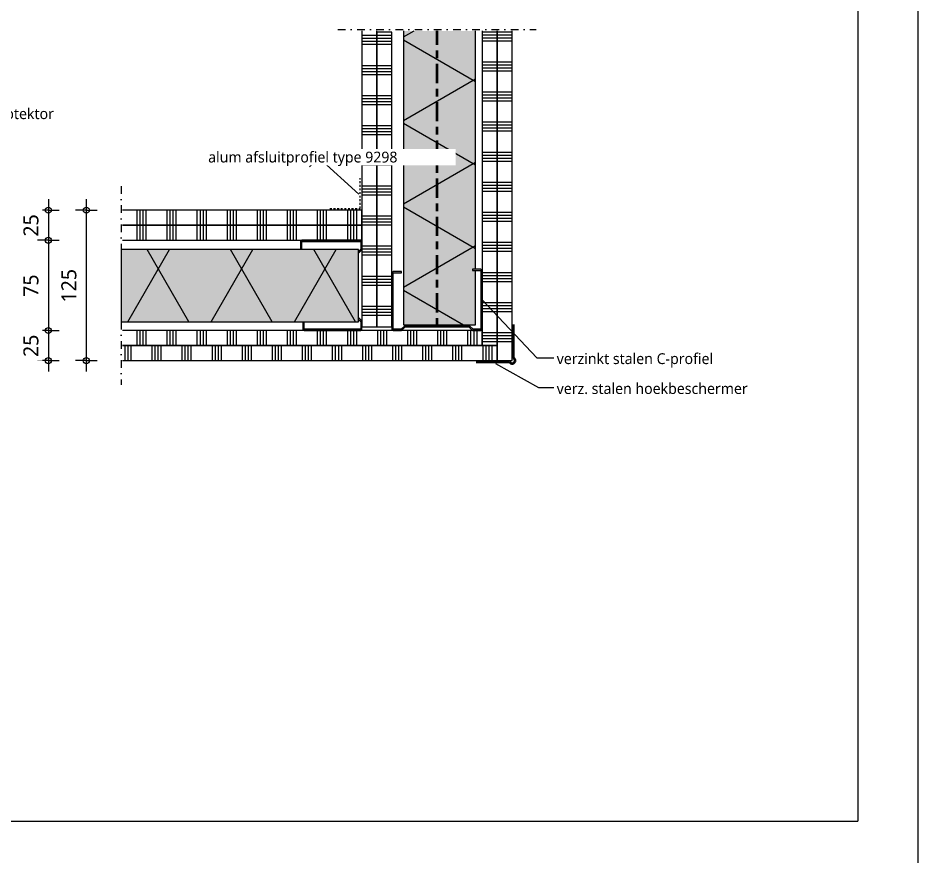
# Model space of a CAD drawing. Header units: millimetres. Extents: x -617 to 12931, y -7813 to -1363.
# Drawn here: x 2863 to 3611, y -2827 to -2131 of the extents above; entities that cross this region are included whole.
import ezdxf

# ---------------------------------------------------------------- set-up
doc = ezdxf.new("R2010")
doc.units = ezdxf.units.MM
for name, pattern in [('Center', [31.75, 6.35, -4.7625, 15.875, -4.7625]), ('Dash dot', [15.875, 6.35, -4.7625, 0, -4.7625]), ('Streep 1_5', [3, 1.5, -1.5])]:
    doc.linetypes.add(name, pattern=pattern)
for name, color, linetype, lineweight in [('A-ANNO-DIMS', 211, 'Continuous', 13), ('A-ANNO-DIMS-5', 211, 'Continuous', 13), ('A-ANNO-IDEN', 131, 'Continuous', 18), ('A-DETL', 90, 'Continuous', 13), ('A-DETL-CNTR', 5, 'Center', 35), ('A-DETL-GENF', 92, 'Continuous', 18)]:
    doc.layers.add(name, color=color, linetype=linetype, lineweight=lineweight)
doc.styles.add('Segoe UI_2', font='segoeui.ttf', dxfattribs={"height": 9})
doc.styles.add('Segoe UI_3', font='segoeui.ttf', dxfattribs={"height": 12.5})
doc.dimstyles.new('2_5_mm', dxfattribs={"dimscale": 304.8, "dimtxt": 13.092049, "dimasz": 0.016404, "dimexe": 0.029528, "dimexo": 0.0625, "dimgap": 0.014764, "dimtad": 1, "dimdec": 0, "dimzin": 0, "dimdsep": 46, "dimtxsty": 'Segoe UI_3', "dimblk1": 'DOTBLANK', "dimblk2": 'DOTBLANK', "dimsah": 1, "dimcen": 0.09, "dimdle": 0.029528, "dimazin": 0, "dimtfac": 1, "dimtdec": 4, "dimtix": 1, "dimtmove": 0, "dimatfit": 3, "dimfxl": 0.029528, "dimfxlon": 1, "dimtvp": 1, "dimtfill": 1, "dimtolj": 1, "dimtzin": 0, "dimarcsym": 2})

# ---------------------------------------------------------------- blocks, each defined once
blk = doc.blocks.new('42 isolatie - Type 1-3760019-22_1 Principedetails metalstud')
at = {"layer": 'A-DETL-GENF'}
blk.add_hatch(color=256, dxfattribs=at).paths.add_polyline_path([(245.28, 60.8), (200.03, 60.8), (200.03, 58.24), (199.03, 58.24), (199.03, 60.8), (1.03, 60.8), (1.03, 0.8), (245.28, 0.8)])
at = {"layer": 'A-DETL-GENF', "lineweight": 13}
h = blk.add_hatch(dxfattribs=at)
h.set_pattern_fill('FP_1', color=256, style=0, pattern_type=2)
h.set_pattern_definition([(60, (0, 60.8), (-51.962, 30), []), (120, (0, 60.8), (-51.962, -30), [])])
h.paths.add_polyline_path([(245.28, 60.8), (200.03, 60.8), (200.03, 58.24), (199.03, 58.24), (199.03, 60.8), (1.03, 60.8), (1.03, 0.8), (245.28, 0.8)])
at = {"layer": 'A-DETL-GENF'}
for p, q in [((199.03, 60.8), (1.03, 60.8)), ((199.03, 60.8), (1.03, 60.8)), ((245.28, 60.8), (200.03, 60.8)), ((245.28, 60.8), (200.03, 60.8)), ((245.28, 0.8), (245.28, 60.8)), ((245.28, 0.8), (245.28, 60.8)), ((1.03, 0.8), (245.28, 0.8)), ((1.03, 0.8), (245.28, 0.8))]:
    blk.add_line(p, q, dxfattribs=at)
blk = doc.blocks.new('40  gipsplaat - D12_5-V25-22_1 Principedetails metalstud')
at = {"layer": 'A-DETL-GENF', "lineweight": 13}
h = blk.add_hatch(dxfattribs=at)
h.set_pattern_fill('FP_49', color=256, style=0, pattern_type=2)
h.set_pattern_definition([(90, (-2150.394, -3248.4), (-25, 1e-15), []), (90, (-2152.894, -3248.4), (-25, 1e-15), []), (90, (-2155.394, -3248.4), (-25, 1e-15), []), (90, (-2157.894, -3248.4), (-25, 1e-15), [])])
h.paths.add_polyline_path([(262.5, 0), (262.5, 12.5), (1, 12.5), (1, 0), (250, 0)])
at = {"layer": 'A-DETL-GENF'}
for p, q in [((262.5, 12.5), (1, 12.5)), ((262.5, 0), (262.5, 12.5)), ((262.5, 0), (262.5, 12.5)), ((1, 0), (200, 0)), ((1, 0), (200, 0)), ((200, 0), (210, 0)), ((210, 0), (249, 0)), ((249, 0), (250, 0)), ((249, 0), (250, 0)), ((250, 0), (262.5, 0))]:
    blk.add_line(p, q, dxfattribs=at)
blk = doc.blocks.new('40  gipsplaat - D12_5-V26-22_1 Principedetails metalstud')
at = {"layer": 'A-DETL-GENF', "lineweight": 13}
h = blk.add_hatch(dxfattribs=at)
h.set_pattern_fill('FP_50', color=256, style=0, pattern_type=2)
h.set_pattern_definition([(90, (-2150.394, -3260.9), (-25, 1e-15), []), (90, (-2152.894, -3260.9), (-25, 1e-15), []), (90, (-2155.394, -3260.9), (-25, 1e-15), []), (90, (-2157.894, -3260.9), (-25, 1e-15), [])])
h.paths.add_polyline_path([(275, 0), (275, 12.5), (1, 12.5), (1, 0), (262.5, 0)])
at = {"layer": 'A-DETL-GENF'}
for p, q in [((275, 12.5), (1, 12.5)), ((275, 12.5), (1, 12.5)), ((275, 0), (275, 12.5)), ((275, 0), (275, 12.5)), ((1, 0), (262.5, 0)), ((1, 0), (262.5, 0)), ((262.5, 0), (275, 0))]:
    blk.add_line(p, q, dxfattribs=at)
blk = doc.blocks.new('40  gipsplaat - D12_5-V27-22_1 Principedetails metalstud')
at = {"layer": 'A-DETL-GENF', "lineweight": 13}
h = blk.add_hatch(dxfattribs=at)
h.set_pattern_fill('FP_51', color=256, style=0, pattern_type=2)
h.set_pattern_definition([(270, (3238.4, -2390.394), (25, 1e-15), []), (270, (3235.9, -2390.394), (25, 1e-15), []), (270, (3233.4, -2390.394), (25, 1e-15), []), (270, (3230.9, -2390.394), (25, 1e-15), [])])
h.paths.add_polyline_path([(299, 12.5), (0, 12.5), (0, 0), (299, 0)])
at = {"layer": 'A-DETL-GENF'}
for p, q in [((299, 12.5), (0, 12.5)), ((0, 12.5), (0, 0)), ((0, 12.5), (0, 0)), ((0, 0), (1, 0)), ((0, 0), (1, 0)), ((1, 0), (8, 0)), ((8, 0), (67, 0)), ((8, 0), (67, 0)), ((67, 0), (74, 0)), ((74, 0), (101, 0)), ((74, 0), (101, 0)), ((101, 0), (140, 0)), ((140, 0), (148, 0)), ((148, 0), (299, 0)), ((148, 0), (299, 0))]:
    blk.add_line(p, q, dxfattribs=at)
blk = doc.blocks.new('40  gipsplaat - D12_5-V28-22_1 Principedetails metalstud')
at = {"layer": 'A-DETL-GENF', "lineweight": 13}
h = blk.add_hatch(dxfattribs=at)
h.set_pattern_fill('FP_52', color=256, style=0, pattern_type=2)
h.set_pattern_definition([(270, (3250.9, -2402.894), (25, 1e-15), []), (270, (3248.4, -2402.894), (25, 1e-15), []), (270, (3245.9, -2402.894), (25, 1e-15), []), (270, (3243.4, -2402.894), (25, 1e-15), [])])
h.paths.add_polyline_path([(311.5, 12.5), (0, 12.5), (0, 0), (311.5, 0)])
at = {"layer": 'A-DETL-GENF'}
for p, q in [((311.5, 12.5), (0, 12.5)), ((0, 12.5), (0, 0)), ((311.5, 12.5), (0, 12.5)), ((0, 12.5), (0, 0)), ((0, 0), (311.5, 0)), ((0, 0), (311.5, 0))]:
    blk.add_line(p, q, dxfattribs=at)
blk = doc.blocks.new('40  gipsplaat - D12_5-2957421-22_1 Principedetails metalstud')
at = {"layer": 'A-DETL-GENF', "lineweight": 13}
h = blk.add_hatch(dxfattribs=at)
h.set_pattern_fill('FP_53', color=256, style=0, pattern_type=2)
h.set_pattern_definition([(270, (2397.394, 3173.4), (25, 1e-15), []), (270, (2399.894, 3173.4), (25, 1e-15), []), (270, (2402.394, 3173.4), (25, 1e-15), []), (270, (2404.894, 3173.4), (25, 1e-15), [])])
h.paths.add_polyline_path([(0, 12.5), (0, 0), (245, 0), (245, 12.5), (16.63, 12.5)])
at = {"layer": 'A-DETL-GENF'}
for p, q in [((245, 12.5), (0, 12.5)), ((0, 12.5), (0, 0)), ((0, 12.5), (0, 0)), ((245, 0), (245, 12.5)), ((245, 0), (245, 12.5)), ((0, 0), (37, 0)), ((37, 0), (45, 0)), ((45, 0), (245, 0)), ((45, 0), (245, 0))]:
    blk.add_line(p, q, dxfattribs=at)
blk = doc.blocks.new('40  gipsplaat - D12_5-V29-22_1 Principedetails metalstud')
at = {"layer": 'A-DETL-GENF', "lineweight": 13}
h = blk.add_hatch(dxfattribs=at)
h.set_pattern_fill('FP_54', color=256, style=0, pattern_type=2)
h.set_pattern_definition([(270, (2397.394, 3160.9), (25, 1e-15), []), (270, (2399.894, 3160.9), (25, 1e-15), []), (270, (2402.394, 3160.9), (25, 1e-15), []), (270, (2404.894, 3160.9), (25, 1e-15), [])])
h.paths.add_polyline_path([(0, 12.5), (0, 0), (246, 0), (246, 12.5), (4.59, 12.5)])
at = {"layer": 'A-DETL-GENF'}
for p, q in [((5, 12.5), (0, 12.5)), ((0, 12.5), (0, 0)), ((0, 12.5), (0, 0)), ((64, 12.5), (5, 12.5)), ((64, 12.5), (5, 12.5)), ((71, 12.5), (64, 12.5)), ((72, 12.5), (71, 12.5)), ((72, 12.5), (71, 12.5)), ((97, 12.5), (72, 12.5)), ((246, 12.5), (97, 12.5)), ((246, 12.5), (97, 12.5)), ((0, 0), (246, 0)), ((0, 0), (246, 0))]:
    blk.add_line(p, q, dxfattribs=at)
blk = doc.blocks.new('40  gipsplaat - D12_5-V30-22_1 Principedetails metalstud')
at = {"layer": 'A-DETL-GENF', "lineweight": 13}
h = blk.add_hatch(dxfattribs=at)
h.set_pattern_fill('FP_55', color=256, style=0, pattern_type=2)
h.set_pattern_definition([(270, (3138.4, -2302.894), (25, 1e-15), []), (270, (3135.9, -2302.894), (25, 1e-15), []), (270, (3133.4, -2302.894), (25, 1e-15), []), (270, (3130.9, -2302.894), (25, 1e-15), [])])
h.paths.add_polyline_path([(199, 12.5), (0, 12.5), (0, 0), (199, 0)])
at = {"layer": 'A-DETL-GENF'}
for p, q in [((1, 12.5), (0, 12.5)), ((0, 12.5), (0, 0)), ((1, 12.5), (0, 12.5)), ((0, 12.5), (0, 0)), ((40, 12.5), (1, 12.5)), ((50, 12.5), (40, 12.5)), ((199, 12.5), (50, 12.5)), ((199, 12.5), (50, 12.5)), ((0, 0), (199, 0))]:
    blk.add_line(p, q, dxfattribs=at)
blk = doc.blocks.new('40  gipsplaat - D12_5-V31-22_1 Principedetails metalstud')
at = {"layer": 'A-DETL-GENF', "lineweight": 13}
h = blk.add_hatch(dxfattribs=at)
h.set_pattern_fill('FP_56', color=256, style=0, pattern_type=2)
h.set_pattern_definition([(270, (3138.4, -2290.394), (25, 1e-15), []), (270, (3135.9, -2290.394), (25, 1e-15), []), (270, (3133.4, -2290.394), (25, 1e-15), []), (270, (3130.9, -2290.394), (25, 1e-15), [])])
h.paths.add_polyline_path([(199, 12.5), (0, 12.5), (0, 0), (199, 0)])
at = {"layer": 'A-DETL-GENF'}
for p, q in [((199, 12.5), (0, 12.5)), ((0, 12.5), (0, 0)), ((199, 12.5), (0, 12.5)), ((0, 12.5), (0, 0)), ((0, 0), (199, 0)), ((0, 0), (199, 0))]:
    blk.add_line(p, q, dxfattribs=at)
blk = doc.blocks.new('22 metalstud profiel - 75 mm vert-4394541-22_1 Principedetails metalstud')
at = {"layer": 'A-DETL-GENF'}
blk.add_hatch(color=256, dxfattribs=at).paths.add_polyline_path([(29.5, 0), (26.5, -3), (-26.5, -3), (-29.5, 0), (-36.5, 0), (-37.5, -1), (-37.5, -50), (-36.5, -51), (-29.5, -51), (-29.5, -50), (-36.5, -50), (-36.5, -1), (-29.91, -1), (-26.91, -4), (26.91, -4), (29.91, -1), (36.5, -1), (36.5, -48), (29.5, -48), (29.5, -49), (36.5, -49), (37.5, -48), (37.5, -1), (36.5, 0)])
for p, q in [((-36.5, 0), (-37.5, -1)), ((-29.5, 0), (-36.5, 0)), ((-26.5, -3), (-29.5, 0)), ((29.5, 0), (26.5, -3)), ((36.5, 0), (29.5, 0)), ((37.5, -1), (36.5, 0)), ((-37.5, -1), (-37.5, -50)), ((-36.5, -50), (-36.5, -1)), ((-36.5, -1), (-29.91, -1)), ((-29.91, -1), (-26.91, -4)), ((-26.91, -4), (26.91, -4)), ((26.5, -3), (-26.5, -3)), ((26.91, -4), (29.91, -1)), ((29.91, -1), (36.5, -1)), ((36.5, -1), (36.5, -48)), ((37.5, -48), (37.5, -1)), ((-37.5, -50), (-36.5, -51)), ((-29.5, -50), (-36.5, -50)), ((-36.5, -51), (-29.5, -51)), ((-29.5, -51), (-29.5, -50)), ((36.5, -48), (29.5, -48)), ((29.5, -48), (29.5, -49)), ((29.5, -49), (36.5, -49)), ((36.5, -49), (37.5, -48))]:
    blk.add_line(p, q, dxfattribs=at)
blk = doc.blocks.new('22 metalstud profiel - 75 mm vert-V32-22_1 Principedetails metalstud')
at = {"layer": 'A-DETL-GENF'}
h = blk.add_hatch(color=256, dxfattribs=at)
h.paths.add_polyline_path([(37.5, -48), (37.5, -1), (36.5, 0), (29.5, 0), (26.81, -2.69), (28.22, -2.69), (29.91, -1), (36.5, -1), (36.5, -48), (30.25, -48), (30.25, -49), (36.5, -49)])
h.paths.add_polyline_path([(-26.81, -2.69), (-29.5, 0), (-36.5, 0), (-37.5, -1), (-37.5, -50), (-36.5, -51), (-29.75, -50.96), (-29.75, -50), (-36.5, -50), (-36.5, -1), (-29.91, -1), (-28.22, -2.69), (-27.03, -2.69)])
for p, q in [((-36.5, 0), (-37.5, -1)), ((-29.5, 0), (-36.5, 0)), ((-26.81, -2.69), (-29.5, 0)), ((29.5, 0), (26.81, -2.69)), ((36.5, 0), (29.5, 0)), ((37.5, -1), (36.5, 0)), ((-37.5, -1), (-37.5, -50)), ((-36.5, -50), (-36.5, -1)), ((-36.5, -1), (-29.91, -1)), ((-29.91, -1), (-28.22, -2.69)), ((28.22, -2.69), (29.91, -1)), ((29.91, -1), (36.5, -1)), ((36.5, -1), (36.5, -48)), ((37.5, -48), (37.5, -1)), ((-37.5, -50), (-36.5, -51)), ((-29.75, -50), (-36.5, -50)), ((-36.5, -51), (-29.75, -51)), ((36.5, -48), (30.25, -48)), ((30.25, -49), (36.5, -49)), ((36.5, -49), (37.5, -48))]:
    blk.add_line(p, q, dxfattribs=at)
blk = doc.blocks.new('00 afbreeklijn 1 s l - Type 1-V18-22_1 Principedetails metalstud')
at = {"layer": 'A-DETL-GENF', "linetype": 'Dash dot'}
blk.add_line((145, 0), (-20, 0), dxfattribs=at)
blk = doc.blocks.new('00 afbreeklijn 1 s l - Type 1-V54-22_1 Principedetails metalstud')
at = {"layer": 'A-DETL-GENF', "linetype": 'Dash dot'}
for p, q in [((32.25, 0), (-20, 0)), ((145, 0), (92.25, 0))]:
    blk.add_line(p, q, dxfattribs=at)
blk = doc.blocks.new('42 hoekprofiel droogbouw - type 1078-4973246-22_1 Principedetails metalstud')
at = {"layer": 'A-DETL-GENF', "lineweight": 35}
for p, q in [((1, 2.14), (1, 30)), ((-30, -1), (-2.14, -1))]:
    blk.add_line(p, q, dxfattribs=at)
blk.add_arc((0, 0), 2.37, 205, 65, dxfattribs=at)
blk = doc.blocks.new('42 voegband - 42 DI voegband s e-2057820-22_1 Principedetails metalstud')
at = {"layer": 'A-DETL-GENF', "linetype": 'Streep 1_5'}
for p, q in [((-1.5, -1.5), (-26.5, -1.5)), ((-1.5, -26.5), (-1.5, -1.5))]:
    blk.add_line(p, q, dxfattribs=at)
blk = doc.blocks.new('42 isolatie - Type 1-3760049-22_1 Principedetails metalstud')
at = {"layer": 'A-DETL-GENF'}
blk.add_hatch(color=256, dxfattribs=at).paths.add_polyline_path([(0.28, -0.8), (0.28, -60.8), (197.59, -60.8), (197.59, -0.8), (110.32, -0.8)])
at = {"layer": 'A-DETL-GENF', "lineweight": 13}
h = blk.add_hatch(dxfattribs=at)
h.set_pattern_fill('FP_2', color=256, style=0, pattern_type=2)
h.set_pattern_definition([(300, (0, -60.8), (-51.962, -30), []), (240, (0, -60.8), (-51.962, 30), [])])
h.paths.add_polyline_path([(0.28, -0.8), (0.28, -60.8), (197.59, -60.8), (197.59, -0.8), (110.32, -0.8)])
at = {"layer": 'A-DETL-GENF'}
for p, q in [((197.59, -0.8), (0.28, -0.8)), ((0.28, -0.8), (0.28, -60.8)), ((197.59, -0.8), (0.28, -0.8)), ((0.28, -0.8), (0.28, -60.8)), ((197.59, -60.8), (197.59, -0.8)), ((197.59, -60.8), (197.59, -0.8)), ((0.28, -60.8), (197.59, -60.8)), ((0.28, -60.8), (197.59, -60.8))]:
    blk.add_line(p, q, dxfattribs=at)
blk = doc.blocks.new('DIMBLOCK27-22_1 Principedetails metalstud')
at = {"layer": 'A-ANNO-DIMS-5'}
for p, q in [((2887.82, -2281.39), (2887.82, -2315.39)), ((2887.82, -2290.39), (2878.82, -2290.39)), ((2887.82, -2290.39), (2896.82, -2290.39)), ((2887.82, -2315.39), (2878.82, -2315.39)), ((2887.82, -2315.39), (2896.82, -2315.39))]:
    blk.add_line(p, q, dxfattribs=at)
for centre in [(2887.82, -2290.39), (2887.82, -2315.39)]:
    blk.add_circle(centre, 2.5, dxfattribs=at)
at = {"layer": 'A-ANNO-DIMS-5', "color": 0, "insert": (2867.01, -2312.42), "char_height": 12.5, "width": 22.8516, "attachment_point": 1, "rotation": 90, "line_spacing_factor": 1.142579, "style": 'Segoe UI_3', "bg_fill": 3, "box_fill_scale": 1.25, "bg_fill_color": 9, "bg_fill_true_color": 13158600, "bg_fill_transparency": 0}
blk.add_mtext('25', dxfattribs=at)
blk = doc.blocks.new('_DotBlank')
at = {"color": 0, "linetype": 'ByBlock', "lineweight": -2}
blk.add_line((-0.5, 0), (-1, 0), dxfattribs=at)
blk.add_circle((0, 0), 0.5, dxfattribs=at)
blk = doc.blocks.new('DIMBLOCK28-22_1 Principedetails metalstud')
at = {"layer": 'A-ANNO-DIMS-5'}
for p, q in [((2887.82, -2315.39), (2878.82, -2315.39)), ((2887.82, -2315.39), (2887.82, -2390.39)), ((2887.82, -2315.39), (2896.82, -2315.39)), ((2887.82, -2390.39), (2878.82, -2390.39)), ((2887.82, -2390.39), (2896.82, -2390.39))]:
    blk.add_line(p, q, dxfattribs=at)
for centre in [(2887.82, -2315.39), (2887.82, -2390.39)]:
    blk.add_circle(centre, 2.5, dxfattribs=at)
at = {"layer": 'A-ANNO-DIMS-5', "color": 0, "insert": (2867.01, -2362.42), "char_height": 12.5, "width": 22.8516, "attachment_point": 1, "rotation": 90, "line_spacing_factor": 1.142579, "style": 'Segoe UI_3', "bg_fill": 3, "box_fill_scale": 1.25, "bg_fill_color": 9, "bg_fill_true_color": 13158600, "bg_fill_transparency": 0}
blk.add_mtext('75', dxfattribs=at)
blk = doc.blocks.new('DIMBLOCK29-22_1 Principedetails metalstud')
at = {"layer": 'A-ANNO-DIMS-5'}
for p, q in [((2887.82, -2390.39), (2878.82, -2390.39)), ((2887.82, -2390.39), (2887.82, -2424.39)), ((2887.82, -2390.39), (2896.82, -2390.39)), ((2887.82, -2415.39), (2878.82, -2415.39)), ((2887.82, -2415.39), (2896.82, -2415.39))]:
    blk.add_line(p, q, dxfattribs=at)
for centre in [(2887.82, -2390.39), (2887.82, -2415.39)]:
    blk.add_circle(centre, 2.5, dxfattribs=at)
at = {"layer": 'A-ANNO-DIMS-5', "color": 0, "insert": (2867.01, -2412.42), "char_height": 12.5, "width": 22.8516, "attachment_point": 1, "rotation": 90, "line_spacing_factor": 1.142579, "style": 'Segoe UI_3', "bg_fill": 3, "box_fill_scale": 1.25, "bg_fill_color": 9, "bg_fill_true_color": 13158600, "bg_fill_transparency": 0}
blk.add_mtext('25', dxfattribs=at)
blk = doc.blocks.new('DIMBLOCK30-22_1 Principedetails metalstud')
at = {"layer": 'A-ANNO-DIMS-5'}
for p, q in [((2919.34, -2281.39), (2919.34, -2424.39)), ((2919.34, -2290.39), (2910.34, -2290.39)), ((2919.34, -2290.39), (2928.34, -2290.39)), ((2919.34, -2415.39), (2910.34, -2415.39)), ((2919.34, -2415.39), (2928.34, -2415.39))]:
    blk.add_line(p, q, dxfattribs=at)
for centre in [(2919.34, -2290.39), (2919.34, -2415.39)]:
    blk.add_circle(centre, 2.5, dxfattribs=at)
at = {"layer": 'A-ANNO-DIMS-5', "color": 0, "insert": (2898.54, -2367.18), "char_height": 12.5, "width": 34.2774, "attachment_point": 1, "rotation": 90, "line_spacing_factor": 1.142579, "style": 'Segoe UI_3', "bg_fill": 3, "box_fill_scale": 1.25, "bg_fill_color": 9, "bg_fill_true_color": 13158600, "bg_fill_transparency": 0}
blk.add_mtext('125', dxfattribs=at)

msp = doc.modelspace()

# ---------------------------------------------------------------- linework, layer by layer
at = {"layer": 'A-ANNO-IDEN'}
for p, q in [((3112.97, -2247.27), (3104.78, -2254.41)), ((3145.98, -2276.96), (3112.97, -2247.27)), ((3248.4, -2364.89), (3293.83, -2412.97)), ((3293.83, -2412.97), (3310.33, -2412.97)), ((3259.58, -2417.76), (3295.17, -2437.81)), ((3295.17, -2437.81), (3310.33, -2437.81))]:
    msp.add_line(p, q, dxfattribs=at)
at = {"layer": 'A-DETL', "lineweight": 18}
for p, q in [((3610.71, -1363.15), (3610.71, -4333.15)), ((3560.71, -1523.15), (3560.71, -2798.15)), ((1560.71, -2798.15), (3560.71, -2798.15))]:
    msp.add_line(p, q, dxfattribs=at)
at = {"layer": 'A-DETL-CNTR'}
msp.add_line((3210.9, -2386.39), (3210.9, -2141.39), dxfattribs=at)

# ---------------------------------------------------------------- block references
at = {"layer": 'A-DETL-GENF', "linetype": 'Dash dot'}
for name, p, rotation in [('00 afbreeklijn 1 s l - Type 1-V18-22_1 Principedetails metalstud', (3273.4, -2140.39), 180), ('00 afbreeklijn 1 s l - Type 1-V54-22_1 Principedetails metalstud', (2948.4, -2415.39), 90.00000000000007)]:
    msp.add_blockref(name, p, dxfattribs=dict(at, rotation=rotation))
at = {"layer": 'A-DETL-GENF'}
for name, p, rotation in [('40  gipsplaat - D12_5-V29-22_1 Principedetails metalstud', (3160.9, -2387.39), 90.00000000000018), ('40  gipsplaat - D12_5-2957421-22_1 Principedetails metalstud', (3173.4, -2387.39), 90.00000000000021), ('42 isolatie - Type 1-3760019-22_1 Principedetails metalstud', (3182.16, -2140.37), 269.9999999999999), ('40  gipsplaat - D12_5-V25-22_1 Principedetails metalstud', (3248.4, -2140.39), 270.0000000000012), ('40  gipsplaat - D12_5-V26-22_1 Principedetails metalstud', (3260.9, -2140.39), 270.000000000001), ('40  gipsplaat - D12_5-V31-22_1 Principedetails metalstud', (3148.4, -2290.39), 180), ('40  gipsplaat - D12_5-V30-22_1 Principedetails metalstud', (3148.4, -2302.89), 180), ('22 metalstud profiel - 75 mm vert-V32-22_1 Principedetails metalstud', (3148.4, -2352.89), 270.0000000000001), ('42 isolatie - Type 1-3760049-22_1 Principedetails metalstud', (3145.99, -2383.94), 180), ('22 metalstud profiel - 75 mm vert-4394541-22_1 Principedetails metalstud', (3210.9, -2390.39), 180), ('40  gipsplaat - D12_5-V27-22_1 Principedetails metalstud', (3248.4, -2390.39), 180), ('40  gipsplaat - D12_5-V28-22_1 Principedetails metalstud', (3260.9, -2402.89), 180)]:
    msp.add_blockref(name, p, dxfattribs=dict(at, rotation=rotation))
at = {"layer": 'A-DETL-GENF', "linetype": 'Streep 1_5', "rotation": 269.9999999999997}
msp.add_blockref('42 voegband - 42 DI voegband s e-2057820-22_1 Principedetails metalstud', (3148.4, -2290.39), dxfattribs=at)
at = {"layer": 'A-DETL-GENF', "lineweight": 35}
msp.add_blockref('42 hoekprofiel droogbouw - type 1078-4973246-22_1 Principedetails metalstud', (3273.4, -2415.39), dxfattribs=at)

# ---------------------------------------------------------------- texts
at = {"layer": 'A-ANNO-IDEN', "lineweight": 13, "insert": (2703.79, -2205.72), "char_height": 9, "width": 242.9113, "attachment_point": 1, "style": 'Segoe UI_2', "bg_fill": 3, "box_fill_scale": 1.25, "bg_fill_color": 9, "bg_fill_true_color": 13158600, "bg_fill_transparency": 0}
msp.add_mtext('stucstopprof. type 1131, Protektor', dxfattribs=at)

# ---------------------------------------------------------------- dimensions: what is measured, and where the dimension line sits
at = {"layer": 'A-ANNO-DIMS'}
dim = msp.add_linear_dim(base=(2887.82, -2315.39), p1=(2878.82, -2290.39), p2=(2878.82, -2315.39), angle=90, dimstyle='2_5_mm', override={"dimpost": '<>', "dimfxl": 25}, dxfattribs=at)
dim.commit()
dim.dimension.update_dxf_attribs({"geometry": 'DIMBLOCK27-22_1 Principedetails metalstud', "text_midpoint": (2876.85, -2302.89)})

# ---------------------------------------------------------------- next in the draw order: texts
at = {"layer": 'A-ANNO-IDEN', "lineweight": 13, "char_height": 9, "attachment_point": 1, "style": 'Segoe UI_2', "bg_fill": 3, "box_fill_scale": 1.25, "bg_fill_color": 9, "bg_fill_true_color": 13158600, "bg_fill_transparency": 0}
for s, insert, width in [('alum afsluitprofiel type 9298', (3020.61, -2241.78), 203.6286), ('verzinkt stalen C-profiel', (3310.33, -2409.26), 169.1561), ('verz. stalen hoekbeschermer', (3310.33, -2434.1), 201.2236)]:
    msp.add_mtext(s, dxfattribs=dict(at, insert=insert, width=width))

# ---------------------------------------------------------------- next in the draw order: dimensions: what is measured, and where the dimension line sits
at = {"layer": 'A-ANNO-DIMS'}
dim = msp.add_linear_dim(base=(2887.82, -2390.39), p1=(2878.82, -2315.39), p2=(2878.82, -2390.39), angle=90, dimstyle='2_5_mm', override={"dimpost": '<>', "dimfxl": 75}, dxfattribs=at)
dim.commit()
dim.dimension.update_dxf_attribs({"geometry": 'DIMBLOCK28-22_1 Principedetails metalstud', "text_midpoint": (2876.96, -2352.89)})

# ---------------------------------------------------------------- next in the draw order: dimensions: what is measured, and where the dimension line sits
dim = msp.add_linear_dim(base=(2887.82, -2415.39), p1=(2878.82, -2390.39), p2=(2878.82, -2415.39), angle=90, dimstyle='2_5_mm', override={"dimpost": '<>', "dimfxl": 25}, dxfattribs=at)
dim.commit()
dim.dimension.update_dxf_attribs({"geometry": 'DIMBLOCK29-22_1 Principedetails metalstud', "text_midpoint": (2876.85, -2402.89)})

# ---------------------------------------------------------------- next in the draw order: dimensions: what is measured, and where the dimension line sits
dim = msp.add_linear_dim(base=(2919.34, -2415.39), p1=(2910.34, -2290.39), p2=(2910.34, -2415.39), angle=90, dimstyle='2_5_mm', override={"dimpost": '<>', "dimfxl": 125}, dxfattribs=at)
dim.commit()
dim.dimension.update_dxf_attribs({"geometry": 'DIMBLOCK30-22_1 Principedetails metalstud', "text_midpoint": (2908.35, -2352.89)})

doc.saveas('drawing.dxf')
